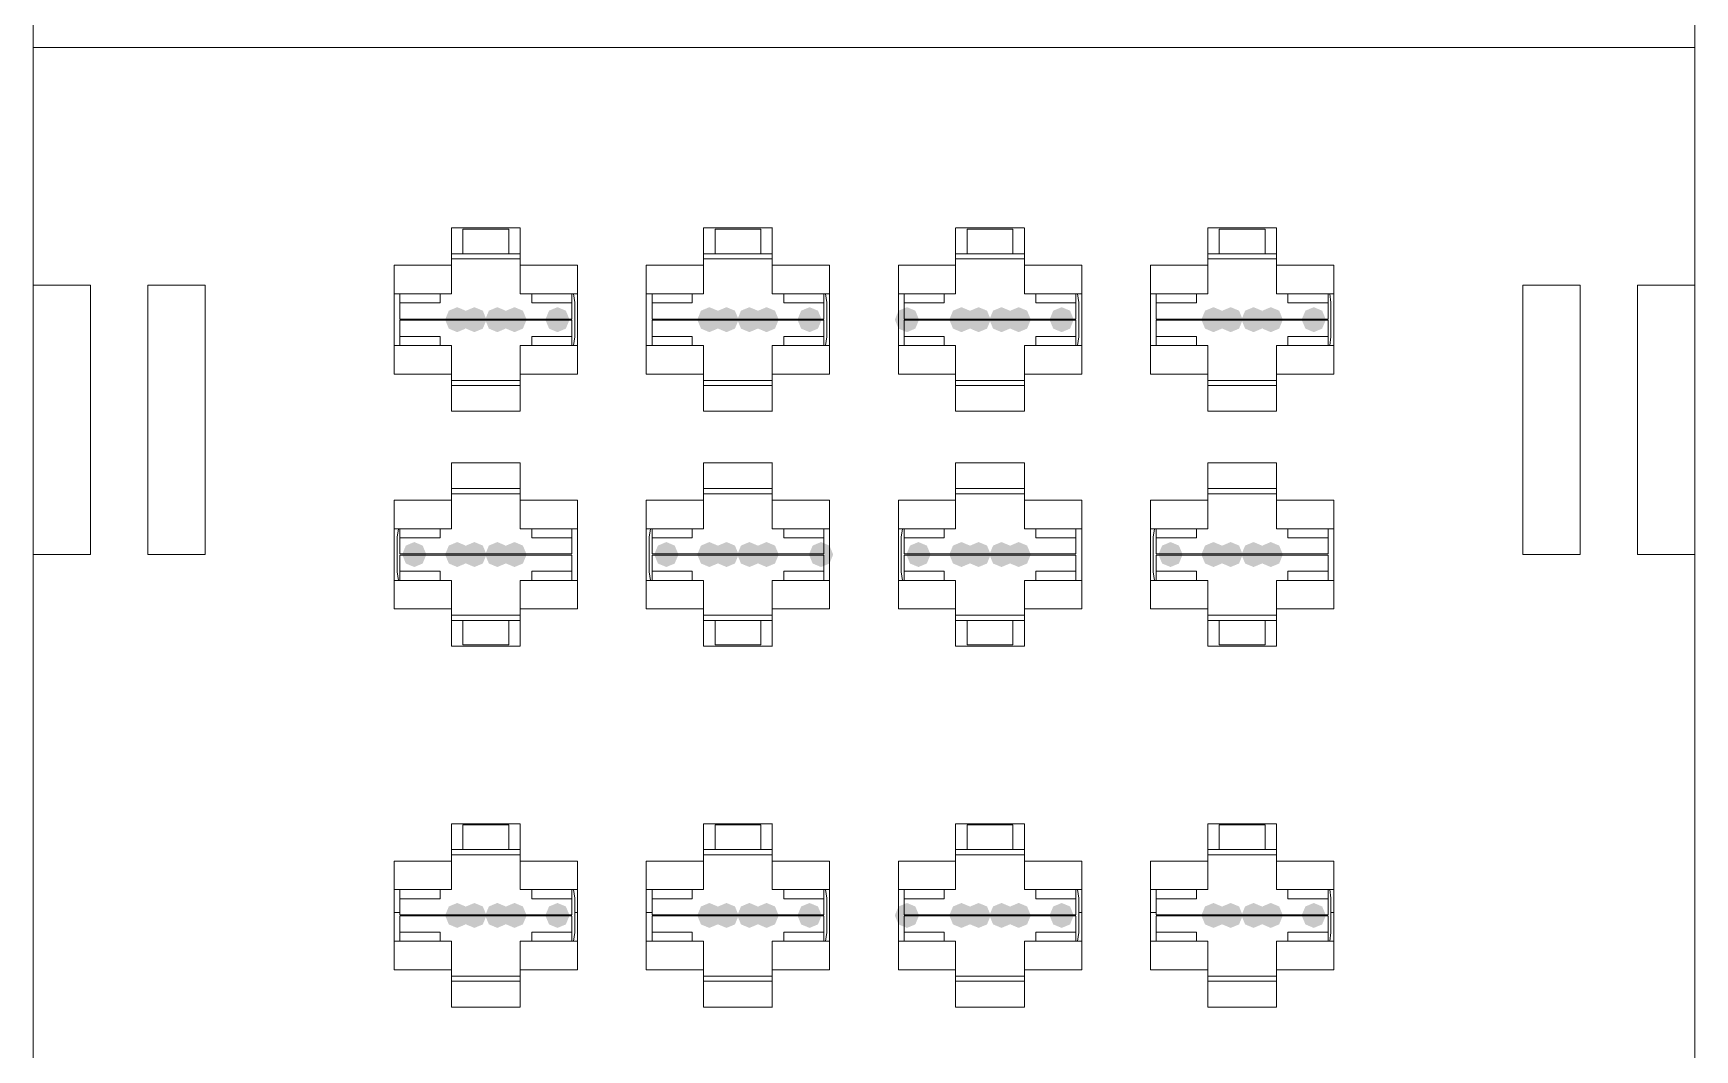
# Model space of a CAD drawing. Header units: millimetres. Extents: x -46.4 to -17.3, y 59.7 to 134.6.
# Drawn here: x -46.43 to -17.28, y 96.68 to 114.52 of the extents above; entities that cross this region are included whole.
import ezdxf

# ---------------------------------------------------------------- set-up
doc = ezdxf.new("R2010")
doc.units = ezdxf.units.MM

msp = doc.modelspace()

# ---------------------------------------------------------------- hatches: boundary and pattern name
h = msp.add_hatch(color=7)
h.dxf.hatch_style = 2
h.paths.add_polyline_path([(-38.785, 109.483), (-38.846, 109.336), (-38.994, 109.274), (-39.141, 109.336), (-39.202, 109.483), (-39.202, 109.503), (-39.141, 109.651), (-38.994, 109.712), (-38.846, 109.651), (-38.785, 109.503)])
h = msp.add_hatch(color=7)
h.dxf.hatch_style = 2
h.paths.add_polyline_path([(-38.483, 109.483), (-38.544, 109.336), (-38.692, 109.274), (-38.839, 109.336), (-38.9, 109.483), (-38.9, 109.503), (-38.839, 109.651), (-38.692, 109.712), (-38.544, 109.651), (-38.483, 109.503)])
h = msp.add_hatch(color=7)
h.dxf.hatch_style = 2
h.paths.add_polyline_path([(-38.499, 109.503), (-38.438, 109.651), (-38.29, 109.712), (-38.143, 109.651), (-38.082, 109.503), (-38.082, 109.483), (-38.143, 109.336), (-38.29, 109.274), (-38.438, 109.336), (-38.499, 109.483)])
h = msp.add_hatch(color=7)
h.dxf.hatch_style = 2
h.paths.add_polyline_path([(-38.197, 109.503), (-38.135, 109.651), (-37.988, 109.712), (-37.841, 109.651), (-37.779, 109.503), (-37.779, 109.483), (-37.841, 109.336), (-37.988, 109.274), (-38.135, 109.336), (-38.197, 109.483)])
h = msp.add_hatch(color=7)
h.dxf.hatch_style = 2
h.paths.add_polyline_path([(-37.026, 109.483), (-37.087, 109.336), (-37.234, 109.274), (-37.382, 109.336), (-37.443, 109.483), (-37.443, 109.503), (-37.382, 109.651), (-37.234, 109.712), (-37.087, 109.651), (-37.026, 109.503)])
h = msp.add_hatch(color=7)
h.dxf.hatch_style = 2
h.paths.add_polyline_path([(-34.36, 109.483), (-34.421, 109.336), (-34.569, 109.274), (-34.716, 109.336), (-34.777, 109.483), (-34.777, 109.503), (-34.716, 109.651), (-34.569, 109.712), (-34.421, 109.651), (-34.36, 109.503)])
h = msp.add_hatch(color=7)
h.dxf.hatch_style = 2
h.paths.add_polyline_path([(-34.059, 109.483), (-34.12, 109.336), (-34.268, 109.274), (-34.415, 109.336), (-34.476, 109.483), (-34.476, 109.503), (-34.415, 109.651), (-34.268, 109.712), (-34.12, 109.651), (-34.059, 109.503)])
h = msp.add_hatch(color=7)
h.dxf.hatch_style = 2
h.paths.add_polyline_path([(-34.075, 109.503), (-34.014, 109.651), (-33.866, 109.712), (-33.719, 109.651), (-33.658, 109.503), (-33.658, 109.483), (-33.719, 109.336), (-33.866, 109.274), (-34.014, 109.336), (-34.075, 109.483)])
h = msp.add_hatch(color=7)
h.dxf.hatch_style = 2
h.paths.add_polyline_path([(-33.773, 109.503), (-33.712, 109.651), (-33.565, 109.712), (-33.417, 109.651), (-33.356, 109.503), (-33.356, 109.483), (-33.417, 109.336), (-33.565, 109.274), (-33.712, 109.336), (-33.773, 109.483)])
h = msp.add_hatch(color=7)
h.dxf.hatch_style = 2
h.paths.add_polyline_path([(-32.601, 109.483), (-32.663, 109.336), (-32.81, 109.274), (-32.958, 109.336), (-33.019, 109.483), (-33.019, 109.503), (-32.958, 109.651), (-32.81, 109.712), (-32.663, 109.651), (-32.601, 109.503)])
h = msp.add_hatch(color=7)
h.dxf.hatch_style = 2
h.paths.add_polyline_path([(-30.893, 109.483), (-30.954, 109.336), (-31.101, 109.274), (-31.249, 109.336), (-31.31, 109.483), (-31.31, 109.503), (-31.249, 109.651), (-31.101, 109.712), (-30.954, 109.651), (-30.893, 109.503)])
h = msp.add_hatch(color=7)
h.dxf.hatch_style = 2
h.paths.add_polyline_path([(-29.937, 109.483), (-29.998, 109.336), (-30.145, 109.274), (-30.293, 109.336), (-30.354, 109.483), (-30.354, 109.503), (-30.293, 109.651), (-30.145, 109.712), (-29.998, 109.651), (-29.937, 109.503)])
h = msp.add_hatch(color=7)
h.dxf.hatch_style = 2
h.paths.add_polyline_path([(-29.635, 109.483), (-29.696, 109.336), (-29.844, 109.274), (-29.991, 109.336), (-30.052, 109.483), (-30.052, 109.503), (-29.991, 109.651), (-29.844, 109.712), (-29.696, 109.651), (-29.635, 109.503)])
h = msp.add_hatch(color=7)
h.dxf.hatch_style = 2
h.paths.add_polyline_path([(-29.651, 109.503), (-29.59, 109.651), (-29.442, 109.712), (-29.295, 109.651), (-29.234, 109.503), (-29.234, 109.483), (-29.295, 109.336), (-29.442, 109.274), (-29.59, 109.336), (-29.651, 109.483)])
h = msp.add_hatch(color=7)
h.dxf.hatch_style = 2
h.paths.add_polyline_path([(-29.349, 109.503), (-29.288, 109.651), (-29.141, 109.712), (-28.993, 109.651), (-28.932, 109.503), (-28.932, 109.483), (-28.993, 109.336), (-29.141, 109.274), (-29.288, 109.336), (-29.349, 109.483)])
h = msp.add_hatch(color=7)
h.dxf.hatch_style = 2
h.paths.add_polyline_path([(-28.178, 109.483), (-28.239, 109.336), (-28.386, 109.274), (-28.534, 109.336), (-28.595, 109.483), (-28.595, 109.503), (-28.534, 109.651), (-28.386, 109.712), (-28.239, 109.651), (-28.178, 109.503)])
h = msp.add_hatch(color=7)
h.dxf.hatch_style = 2
h.paths.add_polyline_path([(-25.514, 109.483), (-25.575, 109.336), (-25.722, 109.274), (-25.87, 109.336), (-25.931, 109.483), (-25.931, 109.503), (-25.87, 109.651), (-25.722, 109.712), (-25.575, 109.651), (-25.514, 109.503)])
h = msp.add_hatch(color=7)
h.dxf.hatch_style = 2
h.paths.add_polyline_path([(-25.212, 109.483), (-25.273, 109.336), (-25.42, 109.274), (-25.568, 109.336), (-25.629, 109.483), (-25.629, 109.503), (-25.568, 109.651), (-25.42, 109.712), (-25.273, 109.651), (-25.212, 109.503)])
h = msp.add_hatch(color=7)
h.dxf.hatch_style = 2
h.paths.add_polyline_path([(-25.228, 109.503), (-25.167, 109.651), (-25.019, 109.712), (-24.872, 109.651), (-24.811, 109.503), (-24.811, 109.483), (-24.872, 109.336), (-25.019, 109.274), (-25.167, 109.336), (-25.228, 109.483)])
h = msp.add_hatch(color=7)
h.dxf.hatch_style = 2
h.paths.add_polyline_path([(-24.925, 109.503), (-24.864, 109.651), (-24.717, 109.712), (-24.569, 109.651), (-24.508, 109.503), (-24.508, 109.483), (-24.569, 109.336), (-24.717, 109.274), (-24.864, 109.336), (-24.925, 109.483)])
h = msp.add_hatch(color=7)
h.dxf.hatch_style = 2
h.paths.add_polyline_path([(-23.753, 109.483), (-23.815, 109.336), (-23.962, 109.274), (-24.109, 109.336), (-24.171, 109.483), (-24.171, 109.503), (-24.109, 109.651), (-23.962, 109.712), (-23.815, 109.651), (-23.753, 109.503)])
h = msp.add_hatch(color=7)
h.dxf.hatch_style = 2
h.paths.add_polyline_path([(-39.956, 105.381), (-39.895, 105.528), (-39.747, 105.59), (-39.6, 105.528), (-39.539, 105.381), (-39.539, 105.361), (-39.6, 105.213), (-39.747, 105.152), (-39.895, 105.213), (-39.956, 105.361)])
h = msp.add_hatch(color=7)
h.dxf.hatch_style = 2
h.paths.add_polyline_path([(-38.785, 105.361), (-38.846, 105.214), (-38.994, 105.152), (-39.141, 105.214), (-39.202, 105.361), (-39.202, 105.381), (-39.141, 105.528), (-38.994, 105.59), (-38.846, 105.528), (-38.785, 105.381)])
h = msp.add_hatch(color=7)
h.dxf.hatch_style = 2
h.paths.add_polyline_path([(-38.483, 105.361), (-38.544, 105.214), (-38.692, 105.152), (-38.839, 105.214), (-38.9, 105.361), (-38.9, 105.381), (-38.839, 105.528), (-38.692, 105.59), (-38.544, 105.528), (-38.483, 105.381)])
h = msp.add_hatch(color=7)
h.dxf.hatch_style = 2
h.paths.add_polyline_path([(-38.499, 105.381), (-38.438, 105.528), (-38.29, 105.59), (-38.143, 105.528), (-38.082, 105.381), (-38.082, 105.361), (-38.143, 105.213), (-38.29, 105.152), (-38.438, 105.213), (-38.499, 105.361)])
h = msp.add_hatch(color=7)
h.dxf.hatch_style = 2
h.paths.add_polyline_path([(-38.197, 105.381), (-38.135, 105.528), (-37.988, 105.59), (-37.841, 105.528), (-37.779, 105.381), (-37.779, 105.361), (-37.841, 105.213), (-37.988, 105.152), (-38.135, 105.213), (-38.197, 105.361)])
h = msp.add_hatch(color=7)
h.dxf.hatch_style = 2
h.paths.add_polyline_path([(-35.533, 105.381), (-35.471, 105.528), (-35.324, 105.59), (-35.177, 105.528), (-35.115, 105.381), (-35.115, 105.361), (-35.177, 105.213), (-35.324, 105.152), (-35.471, 105.213), (-35.533, 105.361)])
h = msp.add_hatch(color=7)
h.dxf.hatch_style = 2
h.paths.add_polyline_path([(-34.36, 105.361), (-34.421, 105.214), (-34.569, 105.152), (-34.716, 105.214), (-34.777, 105.361), (-34.777, 105.381), (-34.716, 105.528), (-34.569, 105.59), (-34.421, 105.528), (-34.36, 105.381)])
h = msp.add_hatch(color=7)
h.dxf.hatch_style = 2
h.paths.add_polyline_path([(-34.059, 105.361), (-34.12, 105.214), (-34.268, 105.152), (-34.415, 105.214), (-34.476, 105.361), (-34.476, 105.381), (-34.415, 105.528), (-34.268, 105.59), (-34.12, 105.528), (-34.059, 105.381)])
h = msp.add_hatch(color=7)
h.dxf.hatch_style = 2
h.paths.add_polyline_path([(-34.075, 105.381), (-34.014, 105.528), (-33.866, 105.59), (-33.719, 105.528), (-33.658, 105.381), (-33.658, 105.361), (-33.719, 105.213), (-33.866, 105.152), (-34.014, 105.213), (-34.075, 105.361)])
h = msp.add_hatch(color=7)
h.dxf.hatch_style = 2
h.paths.add_polyline_path([(-33.773, 105.381), (-33.712, 105.528), (-33.565, 105.59), (-33.417, 105.528), (-33.356, 105.381), (-33.356, 105.361), (-33.417, 105.213), (-33.565, 105.152), (-33.712, 105.213), (-33.773, 105.361)])
h = msp.add_hatch(color=7)
h.dxf.hatch_style = 2
h.paths.add_polyline_path([(-32.817, 105.381), (-32.756, 105.528), (-32.609, 105.59), (-32.461, 105.528), (-32.4, 105.381), (-32.4, 105.361), (-32.461, 105.213), (-32.609, 105.152), (-32.756, 105.213), (-32.817, 105.361)])
h = msp.add_hatch(color=7)
h.dxf.hatch_style = 2
h.paths.add_polyline_path([(-31.109, 105.381), (-31.047, 105.528), (-30.9, 105.59), (-30.753, 105.528), (-30.691, 105.381), (-30.691, 105.361), (-30.753, 105.213), (-30.9, 105.152), (-31.047, 105.213), (-31.109, 105.361)])
h = msp.add_hatch(color=7)
h.dxf.hatch_style = 2
h.paths.add_polyline_path([(-29.937, 105.361), (-29.998, 105.214), (-30.145, 105.152), (-30.293, 105.214), (-30.354, 105.361), (-30.354, 105.381), (-30.293, 105.528), (-30.145, 105.59), (-29.998, 105.528), (-29.937, 105.381)])
h = msp.add_hatch(color=7)
h.dxf.hatch_style = 2
h.paths.add_polyline_path([(-29.635, 105.361), (-29.696, 105.214), (-29.844, 105.152), (-29.991, 105.214), (-30.052, 105.361), (-30.052, 105.381), (-29.991, 105.528), (-29.844, 105.59), (-29.696, 105.528), (-29.635, 105.381)])
h = msp.add_hatch(color=7)
h.dxf.hatch_style = 2
h.paths.add_polyline_path([(-29.651, 105.381), (-29.59, 105.528), (-29.442, 105.59), (-29.295, 105.528), (-29.234, 105.381), (-29.234, 105.361), (-29.295, 105.213), (-29.442, 105.152), (-29.59, 105.213), (-29.651, 105.361)])
h = msp.add_hatch(color=7)
h.dxf.hatch_style = 2
h.paths.add_polyline_path([(-29.349, 105.381), (-29.288, 105.528), (-29.141, 105.59), (-28.993, 105.528), (-28.932, 105.381), (-28.932, 105.361), (-28.993, 105.213), (-29.141, 105.152), (-29.288, 105.213), (-29.349, 105.361)])
h = msp.add_hatch(color=7)
h.dxf.hatch_style = 2
h.paths.add_polyline_path([(-26.685, 105.381), (-26.623, 105.528), (-26.476, 105.59), (-26.329, 105.528), (-26.267, 105.381), (-26.267, 105.361), (-26.329, 105.213), (-26.476, 105.152), (-26.623, 105.213), (-26.685, 105.361)])
h = msp.add_hatch(color=7)
h.dxf.hatch_style = 2
h.paths.add_polyline_path([(-25.514, 105.361), (-25.575, 105.214), (-25.722, 105.152), (-25.87, 105.214), (-25.931, 105.361), (-25.931, 105.381), (-25.87, 105.528), (-25.722, 105.59), (-25.575, 105.528), (-25.514, 105.381)])
h = msp.add_hatch(color=7)
h.dxf.hatch_style = 2
h.paths.add_polyline_path([(-25.212, 105.361), (-25.273, 105.214), (-25.42, 105.152), (-25.568, 105.214), (-25.629, 105.361), (-25.629, 105.381), (-25.568, 105.528), (-25.42, 105.59), (-25.273, 105.528), (-25.212, 105.381)])
h = msp.add_hatch(color=7)
h.dxf.hatch_style = 2
h.paths.add_polyline_path([(-25.228, 105.381), (-25.167, 105.528), (-25.019, 105.59), (-24.872, 105.528), (-24.811, 105.381), (-24.811, 105.361), (-24.872, 105.213), (-25.019, 105.152), (-25.167, 105.213), (-25.228, 105.361)])
h = msp.add_hatch(color=7)
h.dxf.hatch_style = 2
h.paths.add_polyline_path([(-24.925, 105.381), (-24.864, 105.528), (-24.717, 105.59), (-24.569, 105.528), (-24.508, 105.381), (-24.508, 105.361), (-24.569, 105.213), (-24.717, 105.152), (-24.864, 105.213), (-24.925, 105.361)])
h = msp.add_hatch(color=7)
h.dxf.hatch_style = 2
h.paths.add_polyline_path([(-38.785, 99.027), (-38.846, 98.879), (-38.994, 98.818), (-39.141, 98.879), (-39.202, 99.027), (-39.202, 99.047), (-39.141, 99.194), (-38.994, 99.255), (-38.846, 99.194), (-38.785, 99.047)])
h = msp.add_hatch(color=7)
h.dxf.hatch_style = 2
h.paths.add_polyline_path([(-38.483, 99.027), (-38.544, 98.879), (-38.692, 98.818), (-38.839, 98.879), (-38.9, 99.027), (-38.9, 99.047), (-38.839, 99.194), (-38.692, 99.255), (-38.544, 99.194), (-38.483, 99.047)])
h = msp.add_hatch(color=7)
h.dxf.hatch_style = 2
h.paths.add_polyline_path([(-38.499, 99.047), (-38.438, 99.194), (-38.29, 99.256), (-38.143, 99.194), (-38.082, 99.047), (-38.082, 99.027), (-38.143, 98.88), (-38.29, 98.818), (-38.438, 98.88), (-38.499, 99.027)])
h = msp.add_hatch(color=7)
h.dxf.hatch_style = 2
h.paths.add_polyline_path([(-38.197, 99.047), (-38.135, 99.194), (-37.988, 99.256), (-37.841, 99.194), (-37.779, 99.047), (-37.779, 99.027), (-37.841, 98.88), (-37.988, 98.818), (-38.135, 98.88), (-38.197, 99.027)])
h = msp.add_hatch(color=7)
h.dxf.hatch_style = 2
h.paths.add_polyline_path([(-37.026, 99.027), (-37.087, 98.879), (-37.234, 98.818), (-37.382, 98.879), (-37.443, 99.027), (-37.443, 99.047), (-37.382, 99.194), (-37.234, 99.255), (-37.087, 99.194), (-37.026, 99.047)])
h = msp.add_hatch(color=7)
h.dxf.hatch_style = 2
h.paths.add_polyline_path([(-34.36, 99.027), (-34.421, 98.879), (-34.569, 98.818), (-34.716, 98.879), (-34.777, 99.027), (-34.777, 99.047), (-34.716, 99.194), (-34.569, 99.255), (-34.421, 99.194), (-34.36, 99.047)])
h = msp.add_hatch(color=7)
h.dxf.hatch_style = 2
h.paths.add_polyline_path([(-34.059, 99.027), (-34.12, 98.879), (-34.268, 98.818), (-34.415, 98.879), (-34.476, 99.027), (-34.476, 99.047), (-34.415, 99.194), (-34.268, 99.255), (-34.12, 99.194), (-34.059, 99.047)])
h = msp.add_hatch(color=7)
h.dxf.hatch_style = 2
h.paths.add_polyline_path([(-34.075, 99.047), (-34.014, 99.194), (-33.866, 99.256), (-33.719, 99.194), (-33.658, 99.047), (-33.658, 99.027), (-33.719, 98.88), (-33.866, 98.818), (-34.014, 98.88), (-34.075, 99.027)])
h = msp.add_hatch(color=7)
h.dxf.hatch_style = 2
h.paths.add_polyline_path([(-33.773, 99.047), (-33.712, 99.194), (-33.565, 99.256), (-33.417, 99.194), (-33.356, 99.047), (-33.356, 99.027), (-33.417, 98.88), (-33.565, 98.818), (-33.712, 98.88), (-33.773, 99.027)])
h = msp.add_hatch(color=7)
h.dxf.hatch_style = 2
h.paths.add_polyline_path([(-32.601, 99.027), (-32.663, 98.879), (-32.81, 98.818), (-32.958, 98.879), (-33.019, 99.027), (-33.019, 99.047), (-32.958, 99.194), (-32.81, 99.255), (-32.663, 99.194), (-32.601, 99.047)])
h = msp.add_hatch(color=7)
h.dxf.hatch_style = 2
h.paths.add_polyline_path([(-30.893, 99.027), (-30.954, 98.879), (-31.101, 98.818), (-31.249, 98.879), (-31.31, 99.027), (-31.31, 99.047), (-31.249, 99.194), (-31.101, 99.255), (-30.954, 99.194), (-30.893, 99.047)])
h = msp.add_hatch(color=7)
h.dxf.hatch_style = 2
h.paths.add_polyline_path([(-29.937, 99.027), (-29.998, 98.879), (-30.145, 98.818), (-30.293, 98.879), (-30.354, 99.027), (-30.354, 99.047), (-30.293, 99.194), (-30.145, 99.255), (-29.998, 99.194), (-29.937, 99.047)])
h = msp.add_hatch(color=7)
h.dxf.hatch_style = 2
h.paths.add_polyline_path([(-29.635, 99.027), (-29.696, 98.879), (-29.844, 98.818), (-29.991, 98.879), (-30.052, 99.027), (-30.052, 99.047), (-29.991, 99.194), (-29.844, 99.255), (-29.696, 99.194), (-29.635, 99.047)])
h = msp.add_hatch(color=7)
h.dxf.hatch_style = 2
h.paths.add_polyline_path([(-29.651, 99.047), (-29.59, 99.194), (-29.442, 99.256), (-29.295, 99.194), (-29.234, 99.047), (-29.234, 99.027), (-29.295, 98.88), (-29.442, 98.818), (-29.59, 98.88), (-29.651, 99.027)])
h = msp.add_hatch(color=7)
h.dxf.hatch_style = 2
h.paths.add_polyline_path([(-29.349, 99.047), (-29.288, 99.194), (-29.141, 99.256), (-28.993, 99.194), (-28.932, 99.047), (-28.932, 99.027), (-28.993, 98.88), (-29.141, 98.818), (-29.288, 98.88), (-29.349, 99.027)])
h = msp.add_hatch(color=7)
h.dxf.hatch_style = 2
h.paths.add_polyline_path([(-28.178, 99.027), (-28.239, 98.879), (-28.386, 98.818), (-28.534, 98.879), (-28.595, 99.027), (-28.595, 99.047), (-28.534, 99.194), (-28.386, 99.255), (-28.239, 99.194), (-28.178, 99.047)])
h = msp.add_hatch(color=7)
h.dxf.hatch_style = 2
h.paths.add_polyline_path([(-25.514, 99.027), (-25.575, 98.879), (-25.722, 98.818), (-25.87, 98.879), (-25.931, 99.027), (-25.931, 99.047), (-25.87, 99.194), (-25.722, 99.255), (-25.575, 99.194), (-25.514, 99.047)])
h = msp.add_hatch(color=7)
h.dxf.hatch_style = 2
h.paths.add_polyline_path([(-25.212, 99.027), (-25.273, 98.879), (-25.42, 98.818), (-25.568, 98.879), (-25.629, 99.027), (-25.629, 99.047), (-25.568, 99.194), (-25.42, 99.255), (-25.273, 99.194), (-25.212, 99.047)])
h = msp.add_hatch(color=7)
h.dxf.hatch_style = 2
h.paths.add_polyline_path([(-25.228, 99.047), (-25.167, 99.194), (-25.019, 99.256), (-24.872, 99.194), (-24.811, 99.047), (-24.811, 99.027), (-24.872, 98.88), (-25.019, 98.818), (-25.167, 98.88), (-25.228, 99.027)])
h = msp.add_hatch(color=7)
h.dxf.hatch_style = 2
h.paths.add_polyline_path([(-24.925, 99.047), (-24.864, 99.194), (-24.717, 99.256), (-24.569, 99.194), (-24.508, 99.047), (-24.508, 99.027), (-24.569, 98.88), (-24.717, 98.818), (-24.864, 98.88), (-24.925, 99.027)])
h = msp.add_hatch(color=7)
h.dxf.hatch_style = 2
h.paths.add_polyline_path([(-23.753, 99.027), (-23.815, 98.879), (-23.962, 98.818), (-24.109, 98.879), (-24.171, 99.027), (-24.171, 99.047), (-24.109, 99.194), (-23.962, 99.255), (-23.815, 99.194), (-23.753, 99.047)])

# ---------------------------------------------------------------- linework, layer by layer
at = {"color": 7, "lineweight": 0}
for points in [[(-46.434, 64.702), (-46.434, 134.578)], [(-17.276, 64.702), (-17.276, 134.578)], [(-46.434, 114.269), (-17.277, 114.269)], [(-39.094, 111.102), (-37.888, 111.102)], [(-39.094, 111.102), (-39.094, 109.946)], [(-37.888, 111.102), (-37.888, 109.946)], [(-34.67, 111.102), (-34.67, 109.946)], [(-34.67, 111.102), (-33.463, 111.102)], [(-33.464, 111.102), (-33.464, 109.946)], [(-30.247, 111.102), (-29.04, 111.102)], [(-30.247, 109.946), (-30.247, 111.101)], [(-29.04, 109.946), (-29.04, 111.101)], [(-25.823, 111.102), (-24.616, 111.102)], [(-25.823, 111.102), (-25.823, 109.946)], [(-24.616, 111.102), (-24.616, 109.946)], [(-38.893, 111.08), (-38.893, 110.649)], [(-38.893, 111.08), (-38.088, 111.08)], [(-38.088, 111.08), (-38.088, 110.649)], [(-34.469, 111.08), (-33.664, 111.08)], [(-34.469, 111.08), (-34.469, 110.649)], [(-33.664, 111.08), (-33.664, 110.649)], [(-30.046, 111.08), (-30.046, 110.649)], [(-30.046, 111.08), (-29.241, 111.08)], [(-29.241, 111.08), (-29.241, 110.649)], [(-25.621, 111.08), (-25.621, 110.649)], [(-25.621, 111.08), (-24.817, 111.08)], [(-24.817, 111.08), (-24.817, 110.649)], [(-39.094, 110.65), (-37.888, 110.65)], [(-39.094, 110.559), (-37.888, 110.559)], [(-34.67, 110.65), (-33.463, 110.65)], [(-34.67, 110.559), (-33.463, 110.559)], [(-30.247, 110.65), (-29.04, 110.65)], [(-30.247, 110.559), (-29.04, 110.559)], [(-25.823, 110.65), (-24.616, 110.65)], [(-25.823, 110.559), (-24.616, 110.559)], [(-40.1, 108.538), (-40.1, 110.449)], [(-40.1, 110.448), (-39.094, 110.448)], [(-37.888, 110.448), (-36.882, 110.448)], [(-36.882, 108.538), (-36.882, 110.449)], [(-35.676, 110.448), (-35.676, 108.538)], [(-35.676, 110.448), (-34.67, 110.448)], [(-33.464, 110.448), (-32.458, 110.448)], [(-32.458, 108.538), (-32.458, 110.449)], [(-31.252, 110.448), (-31.252, 108.538)], [(-31.252, 110.448), (-30.247, 110.448)], [(-29.04, 110.448), (-28.035, 110.448)], [(-28.035, 108.538), (-28.035, 110.449)], [(-26.827, 110.448), (-26.827, 108.538)], [(-26.827, 110.448), (-25.823, 110.448)], [(-24.616, 110.448), (-23.611, 110.448)], [(-23.611, 108.538), (-23.611, 110.449)], [(-46.434, 110.096), (-45.429, 110.096)], [(-45.428, 105.371), (-45.428, 110.097)], [(-44.423, 105.371), (-44.423, 110.097)], [(-44.423, 110.096), (-43.418, 110.096)], [(-43.418, 105.371), (-43.418, 110.097)], [(-40.1, 109.946), (-39.094, 109.946)], [(-39.999, 109.503), (-39.999, 109.945)], [(-39.295, 109.787), (-39.295, 109.945)], [(-37.888, 109.946), (-36.882, 109.946)], [(-37.687, 109.787), (-37.687, 109.945)], [(-36.982, 109.503), (-36.982, 109.945)], [(-36.932, 109.795), (-36.955, 109.946)], [(-35.676, 109.946), (-34.67, 109.946)], [(-35.575, 109.946), (-35.575, 109.503)], [(-34.871, 109.787), (-34.871, 109.945)], [(-33.464, 109.946), (-32.458, 109.946)], [(-33.263, 109.787), (-33.263, 109.945)], [(-32.559, 109.503), (-32.559, 109.945)], [(-32.508, 109.795), (-32.532, 109.946)], [(-31.252, 109.946), (-30.247, 109.946)], [(-31.152, 109.503), (-31.152, 109.945)], [(-30.447, 109.787), (-30.447, 109.945)], [(-29.04, 109.946), (-28.035, 109.946)], [(-28.839, 109.787), (-28.839, 109.945)], [(-28.135, 109.503), (-28.135, 109.945)], [(-28.085, 109.795), (-28.108, 109.946)], [(-26.827, 109.946), (-25.823, 109.946)], [(-26.728, 109.503), (-26.728, 109.945)], [(-26.023, 109.787), (-26.023, 109.945)], [(-24.616, 109.946), (-23.611, 109.946)], [(-24.415, 109.787), (-24.415, 109.945)], [(-23.711, 109.503), (-23.711, 109.945)], [(-23.661, 109.795), (-23.683, 109.946)], [(-20.293, 105.371), (-20.293, 110.097)], [(-20.293, 110.096), (-19.287, 110.096)], [(-19.287, 105.371), (-19.287, 110.097)], [(-18.282, 105.371), (-18.282, 110.097)], [(-18.282, 110.096), (-17.277, 110.096)], [(-39.999, 109.787), (-39.295, 109.787)], [(-37.687, 109.787), (-36.982, 109.787)], [(-36.932, 109.192), (-36.932, 109.795)], [(-35.575, 109.787), (-34.871, 109.787)], [(-33.263, 109.787), (-32.558, 109.787)], [(-32.508, 109.192), (-32.508, 109.795)], [(-31.152, 109.787), (-30.447, 109.787)], [(-28.839, 109.787), (-28.134, 109.787)], [(-28.085, 109.192), (-28.085, 109.795)], [(-26.728, 109.787), (-26.023, 109.787)], [(-24.415, 109.787), (-23.71, 109.787)], [(-23.661, 109.192), (-23.661, 109.795)], [(-39.999, 109.503), (-36.983, 109.503)], [(-39.999, 109.483), (-36.983, 109.483)], [(-39.999, 109.041), (-39.999, 109.483)], [(-36.982, 109.041), (-36.982, 109.483)], [(-35.575, 109.503), (-32.559, 109.503)], [(-35.575, 109.483), (-35.575, 109.041)], [(-35.575, 109.483), (-32.559, 109.483)], [(-32.559, 109.041), (-32.559, 109.483)], [(-31.152, 109.503), (-28.135, 109.503)], [(-31.152, 109.041), (-31.152, 109.483)], [(-31.152, 109.483), (-28.135, 109.483)], [(-28.135, 109.041), (-28.135, 109.483)], [(-26.728, 109.503), (-23.711, 109.503)], [(-26.728, 109.041), (-26.728, 109.483)], [(-26.728, 109.483), (-23.711, 109.483)], [(-23.711, 109.041), (-23.711, 109.483)], [(-39.999, 109.2), (-39.295, 109.2)], [(-39.295, 109.041), (-39.295, 109.2)], [(-37.687, 109.041), (-37.687, 109.2)], [(-37.687, 109.2), (-36.982, 109.2)], [(-36.955, 109.041), (-36.932, 109.192)], [(-35.575, 109.2), (-34.871, 109.2)], [(-34.871, 109.041), (-34.871, 109.2)], [(-33.263, 109.2), (-32.558, 109.2)], [(-33.263, 109.041), (-33.263, 109.2)], [(-32.532, 109.041), (-32.508, 109.192)], [(-31.152, 109.2), (-30.447, 109.2)], [(-30.447, 109.041), (-30.447, 109.2)], [(-28.839, 109.2), (-28.134, 109.2)], [(-28.839, 109.041), (-28.839, 109.2)], [(-28.108, 109.041), (-28.085, 109.192)], [(-26.728, 109.2), (-26.023, 109.2)], [(-26.023, 109.041), (-26.023, 109.2)], [(-24.415, 109.041), (-24.415, 109.2)], [(-24.415, 109.2), (-23.71, 109.2)], [(-23.683, 109.041), (-23.662, 109.192)], [(-40.1, 109.041), (-39.094, 109.041)], [(-39.094, 109.041), (-39.094, 107.885)], [(-37.888, 109.041), (-37.888, 107.885)], [(-37.888, 109.041), (-36.882, 109.041)], [(-35.676, 109.041), (-34.67, 109.041)], [(-34.67, 109.041), (-34.67, 107.885)], [(-33.464, 109.041), (-33.464, 107.885)], [(-33.464, 109.041), (-32.458, 109.041)], [(-31.252, 109.041), (-30.247, 109.041)], [(-30.247, 107.885), (-30.247, 109.041)], [(-29.04, 109.041), (-28.035, 109.041)], [(-29.04, 107.885), (-29.04, 109.041)], [(-26.827, 109.041), (-25.823, 109.041)], [(-25.823, 109.041), (-25.823, 107.885)], [(-24.616, 109.041), (-23.611, 109.041)], [(-24.616, 109.041), (-24.616, 107.885)], [(-40.1, 108.538), (-39.094, 108.538)], [(-37.888, 108.538), (-36.882, 108.538)], [(-35.676, 108.538), (-34.67, 108.538)], [(-33.464, 108.538), (-32.458, 108.538)], [(-31.252, 108.538), (-30.247, 108.538)], [(-29.04, 108.538), (-28.035, 108.538)], [(-26.827, 108.538), (-25.823, 108.538)], [(-24.616, 108.538), (-23.611, 108.538)], [(-39.094, 108.428), (-37.888, 108.428)], [(-39.094, 108.337), (-37.888, 108.337)], [(-34.67, 108.428), (-33.463, 108.428)], [(-34.67, 108.337), (-33.463, 108.337)], [(-30.247, 108.428), (-29.04, 108.428)], [(-30.247, 108.337), (-29.04, 108.337)], [(-25.823, 108.428), (-24.616, 108.428)], [(-25.823, 108.337), (-24.616, 108.337)], [(-39.094, 107.885), (-37.888, 107.885)], [(-34.67, 107.885), (-33.463, 107.885)], [(-30.247, 107.885), (-29.04, 107.885)], [(-25.823, 107.885), (-24.616, 107.885)], [(-39.094, 106.98), (-39.094, 105.824)], [(-39.094, 106.98), (-37.888, 106.98)], [(-37.888, 106.98), (-37.888, 105.824)], [(-34.67, 106.98), (-33.463, 106.98)], [(-34.67, 106.98), (-34.67, 105.824)], [(-33.464, 106.98), (-33.464, 105.824)], [(-30.247, 105.824), (-30.247, 106.98)], [(-30.247, 106.98), (-29.04, 106.98)], [(-29.04, 105.824), (-29.04, 106.98)], [(-25.823, 106.98), (-24.616, 106.98)], [(-25.823, 106.98), (-25.823, 105.824)], [(-24.616, 106.98), (-24.616, 105.824)], [(-39.094, 106.527), (-37.888, 106.527)], [(-39.094, 106.437), (-37.888, 106.437)], [(-34.67, 106.527), (-33.463, 106.527)], [(-34.67, 106.437), (-33.463, 106.437)], [(-30.247, 106.527), (-29.04, 106.527)], [(-30.247, 106.437), (-29.04, 106.437)], [(-25.823, 106.527), (-24.616, 106.527)], [(-25.823, 106.437), (-24.616, 106.437)], [(-40.1, 106.326), (-39.094, 106.326)], [(-40.1, 104.416), (-40.1, 106.326)], [(-37.888, 106.326), (-36.882, 106.326)], [(-36.882, 104.416), (-36.882, 106.326)], [(-35.676, 106.326), (-35.676, 104.416)], [(-35.676, 106.326), (-34.67, 106.326)], [(-33.464, 106.326), (-32.458, 106.326)], [(-32.458, 104.416), (-32.458, 106.326)], [(-31.252, 106.326), (-30.247, 106.326)], [(-31.252, 106.326), (-31.252, 104.416)], [(-29.04, 106.326), (-28.035, 106.326)], [(-28.035, 104.416), (-28.035, 106.326)], [(-26.827, 106.326), (-25.823, 106.326)], [(-26.827, 106.326), (-26.827, 104.416)], [(-24.616, 106.326), (-23.611, 106.326)], [(-23.611, 104.416), (-23.611, 106.326)], [(-40.1, 105.824), (-39.094, 105.824)], [(-40.026, 105.824), (-40.049, 105.673)], [(-40.049, 105.673), (-40.049, 105.069)], [(-39.999, 105.381), (-39.999, 105.823)], [(-39.999, 105.664), (-39.295, 105.664)], [(-39.295, 105.664), (-39.295, 105.824)], [(-37.888, 105.824), (-36.882, 105.824)], [(-37.687, 105.664), (-37.687, 105.824)], [(-37.687, 105.664), (-36.982, 105.664)], [(-36.982, 105.381), (-36.982, 105.823)], [(-35.676, 105.824), (-34.67, 105.824)], [(-35.602, 105.824), (-35.625, 105.673)], [(-35.625, 105.673), (-35.625, 105.069)], [(-35.575, 105.824), (-35.575, 105.381)], [(-35.575, 105.664), (-34.871, 105.664)], [(-34.871, 105.664), (-34.871, 105.824)], [(-33.464, 105.824), (-32.458, 105.824)], [(-33.263, 105.664), (-33.263, 105.824)], [(-33.263, 105.664), (-32.558, 105.664)], [(-32.559, 105.381), (-32.559, 105.823)], [(-31.252, 105.824), (-30.247, 105.824)], [(-31.178, 105.824), (-31.202, 105.673)], [(-31.202, 105.673), (-31.202, 105.069)], [(-31.152, 105.381), (-31.152, 105.823)], [(-31.152, 105.664), (-30.447, 105.664)], [(-30.447, 105.664), (-30.447, 105.824)], [(-29.04, 105.824), (-28.035, 105.824)], [(-28.839, 105.664), (-28.839, 105.824)], [(-28.839, 105.664), (-28.134, 105.664)], [(-28.135, 105.381), (-28.135, 105.823)], [(-26.827, 105.824), (-25.823, 105.824)], [(-26.755, 105.824), (-26.778, 105.673)], [(-26.778, 105.673), (-26.778, 105.069)], [(-26.728, 105.381), (-26.728, 105.823)], [(-26.728, 105.664), (-26.023, 105.664)], [(-26.023, 105.664), (-26.023, 105.824)], [(-24.616, 105.824), (-23.611, 105.824)], [(-24.415, 105.664), (-24.415, 105.824)], [(-24.415, 105.664), (-23.71, 105.664)], [(-23.711, 105.381), (-23.711, 105.823)], [(-46.434, 105.371), (-45.429, 105.371)], [(-44.423, 105.371), (-43.418, 105.371)], [(-39.999, 105.381), (-36.983, 105.381)], [(-39.999, 104.918), (-39.999, 105.361)], [(-39.999, 105.361), (-36.983, 105.361)], [(-36.982, 104.918), (-36.982, 105.361)], [(-35.575, 105.381), (-32.559, 105.381)], [(-35.575, 105.361), (-32.559, 105.361)], [(-35.575, 105.361), (-35.575, 104.919)], [(-32.559, 104.918), (-32.559, 105.361)], [(-31.152, 105.381), (-28.135, 105.381)], [(-31.152, 104.918), (-31.152, 105.361)], [(-31.152, 105.361), (-28.135, 105.361)], [(-28.135, 104.918), (-28.135, 105.361)], [(-26.728, 105.381), (-23.711, 105.381)], [(-26.728, 104.918), (-26.728, 105.361)], [(-26.728, 105.361), (-23.711, 105.361)], [(-23.711, 104.918), (-23.711, 105.361)], [(-20.293, 105.371), (-19.287, 105.371)], [(-18.282, 105.371), (-17.277, 105.371)], [(-40.049, 105.069), (-40.026, 104.918)], [(-39.999, 105.078), (-39.295, 105.078)], [(-39.295, 104.918), (-39.295, 105.077)], [(-37.687, 105.078), (-36.982, 105.078)], [(-37.687, 104.918), (-37.687, 105.077)], [(-35.625, 105.069), (-35.602, 104.918)], [(-35.575, 105.078), (-34.871, 105.078)], [(-34.871, 104.918), (-34.871, 105.077)], [(-33.263, 105.078), (-32.558, 105.078)], [(-33.263, 104.918), (-33.263, 105.077)], [(-31.202, 105.069), (-31.178, 104.918)], [(-31.152, 105.078), (-30.447, 105.078)], [(-30.447, 104.918), (-30.447, 105.077)], [(-28.839, 105.078), (-28.134, 105.078)], [(-28.839, 104.918), (-28.839, 105.077)], [(-26.778, 105.069), (-26.755, 104.918)], [(-26.728, 105.078), (-26.023, 105.078)], [(-26.023, 104.918), (-26.023, 105.077)], [(-24.415, 105.078), (-23.71, 105.078)], [(-24.415, 104.918), (-24.415, 105.077)], [(-40.1, 104.918), (-39.094, 104.918)], [(-39.094, 104.918), (-39.094, 103.763)], [(-37.888, 104.918), (-37.888, 103.763)], [(-37.888, 104.918), (-36.882, 104.918)], [(-35.676, 104.918), (-34.67, 104.918)], [(-34.67, 104.918), (-34.67, 103.763)], [(-33.464, 104.918), (-33.464, 103.763)], [(-33.464, 104.918), (-32.458, 104.918)], [(-31.252, 104.918), (-30.247, 104.918)], [(-30.247, 103.762), (-30.247, 104.918)], [(-29.04, 104.918), (-28.035, 104.918)], [(-29.04, 103.762), (-29.04, 104.918)], [(-26.827, 104.918), (-25.823, 104.918)], [(-25.823, 104.918), (-25.823, 103.763)], [(-24.616, 104.918), (-23.611, 104.918)], [(-24.616, 104.918), (-24.616, 103.763)], [(-40.1, 104.416), (-39.094, 104.416)], [(-37.888, 104.416), (-36.882, 104.416)], [(-35.676, 104.416), (-34.67, 104.416)], [(-33.464, 104.416), (-32.458, 104.416)], [(-31.252, 104.416), (-30.247, 104.416)], [(-29.04, 104.416), (-28.035, 104.416)], [(-26.827, 104.416), (-25.823, 104.416)], [(-24.616, 104.416), (-23.611, 104.416)], [(-39.094, 104.305), (-37.888, 104.305)], [(-39.094, 104.215), (-37.888, 104.215)], [(-38.893, 104.215), (-38.893, 103.784)], [(-38.088, 104.215), (-38.088, 103.784)], [(-34.67, 104.305), (-33.463, 104.305)], [(-34.67, 104.215), (-33.463, 104.215)], [(-34.469, 104.215), (-34.469, 103.784)], [(-33.664, 104.215), (-33.664, 103.784)], [(-30.247, 104.305), (-29.04, 104.305)], [(-30.247, 104.215), (-29.04, 104.215)], [(-30.046, 104.215), (-30.046, 103.784)], [(-29.241, 104.215), (-29.241, 103.784)], [(-25.823, 104.305), (-24.616, 104.305)], [(-25.823, 104.215), (-24.616, 104.215)], [(-25.621, 104.215), (-25.621, 103.784)], [(-24.817, 104.215), (-24.817, 103.784)], [(-39.094, 103.762), (-37.888, 103.762)], [(-38.893, 103.784), (-38.088, 103.784)], [(-34.67, 103.762), (-33.463, 103.762)], [(-34.469, 103.784), (-33.664, 103.784)], [(-30.247, 103.762), (-29.04, 103.762)], [(-30.046, 103.784), (-29.241, 103.784)], [(-25.823, 103.762), (-24.616, 103.762)], [(-25.621, 103.784), (-24.817, 103.784)], [(-39.094, 100.645), (-37.888, 100.645)], [(-39.094, 100.645), (-39.094, 99.49)], [(-38.893, 100.624), (-38.893, 100.193)], [(-38.893, 100.624), (-38.088, 100.624)], [(-38.088, 100.624), (-38.088, 100.193)], [(-37.888, 100.645), (-37.888, 99.49)], [(-34.67, 100.645), (-33.463, 100.645)], [(-34.67, 100.645), (-34.67, 99.49)], [(-34.469, 100.624), (-33.664, 100.624)], [(-34.469, 100.624), (-34.469, 100.193)], [(-33.664, 100.624), (-33.664, 100.193)], [(-33.464, 100.645), (-33.464, 99.49)], [(-30.247, 99.489), (-30.247, 100.645)], [(-30.247, 100.645), (-29.04, 100.645)], [(-30.046, 100.624), (-29.241, 100.624)], [(-30.046, 100.624), (-30.046, 100.193)], [(-29.241, 100.624), (-29.241, 100.193)], [(-29.04, 99.489), (-29.04, 100.645)], [(-25.823, 100.645), (-25.823, 99.49)], [(-25.823, 100.645), (-24.616, 100.645)], [(-25.621, 100.624), (-24.817, 100.624)], [(-25.621, 100.624), (-25.621, 100.193)], [(-24.817, 100.624), (-24.817, 100.193)], [(-24.616, 100.645), (-24.616, 99.49)], [(-39.094, 100.193), (-37.888, 100.193)], [(-39.094, 100.103), (-37.888, 100.103)], [(-34.67, 100.193), (-33.463, 100.193)], [(-34.67, 100.103), (-33.463, 100.103)], [(-30.247, 100.193), (-29.04, 100.193)], [(-30.247, 100.103), (-29.04, 100.103)], [(-25.823, 100.193), (-24.616, 100.193)], [(-25.823, 100.103), (-24.616, 100.103)], [(-40.1, 99.992), (-39.094, 99.992)], [(-40.1, 98.082), (-40.1, 99.992)], [(-37.888, 99.992), (-36.882, 99.992)], [(-36.882, 98.082), (-36.882, 99.992)], [(-35.676, 99.992), (-34.67, 99.992)], [(-35.676, 99.992), (-35.676, 98.082)], [(-33.464, 99.992), (-32.458, 99.992)], [(-32.458, 98.082), (-32.458, 99.992)], [(-31.252, 99.992), (-30.247, 99.992)], [(-31.252, 99.992), (-31.252, 98.082)], [(-29.04, 99.992), (-28.035, 99.992)], [(-28.035, 98.082), (-28.035, 99.992)], [(-26.827, 99.992), (-26.827, 98.082)], [(-26.827, 99.992), (-25.823, 99.992)], [(-24.616, 99.992), (-23.611, 99.992)], [(-23.611, 98.082), (-23.611, 99.992)], [(-40.1, 99.489), (-39.094, 99.489)], [(-39.999, 99.047), (-39.999, 99.489)], [(-39.295, 99.33), (-39.295, 99.489)], [(-37.888, 99.489), (-36.882, 99.489)], [(-37.687, 99.33), (-37.687, 99.489)], [(-36.982, 99.047), (-36.982, 99.489)], [(-36.932, 99.338), (-36.955, 99.489)], [(-35.676, 99.489), (-34.67, 99.489)], [(-35.575, 99.489), (-35.575, 99.047)], [(-34.871, 99.33), (-34.871, 99.489)], [(-33.464, 99.489), (-32.458, 99.489)], [(-33.263, 99.33), (-33.263, 99.489)], [(-32.559, 99.047), (-32.559, 99.489)], [(-32.508, 99.338), (-32.532, 99.489)], [(-31.252, 99.489), (-30.247, 99.489)], [(-31.152, 99.047), (-31.152, 99.489)], [(-30.447, 99.33), (-30.447, 99.489)], [(-29.04, 99.489), (-28.035, 99.489)], [(-28.839, 99.33), (-28.839, 99.489)], [(-28.135, 99.047), (-28.135, 99.489)], [(-28.085, 99.338), (-28.108, 99.489)], [(-26.827, 99.489), (-25.823, 99.489)], [(-26.728, 99.047), (-26.728, 99.489)], [(-26.023, 99.33), (-26.023, 99.489)], [(-24.616, 99.489), (-23.611, 99.489)], [(-24.415, 99.33), (-24.415, 99.489)], [(-23.711, 99.047), (-23.711, 99.489)], [(-23.661, 99.338), (-23.683, 99.489)], [(-39.999, 99.33), (-39.295, 99.33)], [(-37.687, 99.33), (-36.982, 99.33)], [(-36.932, 98.735), (-36.932, 99.338)], [(-35.575, 99.33), (-34.871, 99.33)], [(-33.263, 99.33), (-32.558, 99.33)], [(-32.508, 98.735), (-32.508, 99.338)], [(-31.152, 99.33), (-30.447, 99.33)], [(-28.839, 99.33), (-28.134, 99.33)], [(-28.085, 98.735), (-28.085, 99.338)], [(-26.728, 99.33), (-26.023, 99.33)], [(-24.415, 99.33), (-23.71, 99.33)], [(-23.661, 98.735), (-23.661, 99.338)], [(-40.1, 99.087), (-39.999, 99.087)], [(-39.999, 99.047), (-36.983, 99.047)], [(-39.999, 99.027), (-36.983, 99.027)], [(-39.999, 98.585), (-39.999, 99.026)], [(-36.982, 98.585), (-36.982, 99.026)], [(-36.932, 99.087), (-36.882, 99.087)], [(-35.676, 99.087), (-35.575, 99.087)], [(-35.575, 99.047), (-32.559, 99.047)], [(-35.575, 99.027), (-32.559, 99.027)], [(-35.575, 99.027), (-35.575, 98.585)], [(-32.559, 98.585), (-32.559, 99.026)], [(-31.152, 99.047), (-28.135, 99.047)], [(-31.152, 99.027), (-28.135, 99.027)], [(-31.152, 98.585), (-31.152, 99.026)], [(-28.135, 98.585), (-28.135, 99.026)], [(-28.085, 99.087), (-28.035, 99.087)], [(-26.827, 99.087), (-26.728, 99.087)], [(-26.728, 99.047), (-23.711, 99.047)], [(-26.728, 99.027), (-23.711, 99.027)], [(-26.728, 98.585), (-26.728, 99.026)], [(-23.711, 98.585), (-23.711, 99.026)], [(-23.661, 99.087), (-23.611, 99.087)], [(-40.1, 98.585), (-39.094, 98.585)], [(-39.999, 98.744), (-39.295, 98.744)], [(-39.295, 98.585), (-39.295, 98.743)], [(-39.094, 98.585), (-39.094, 97.427)], [(-37.888, 98.585), (-36.882, 98.585)], [(-37.888, 98.585), (-37.888, 97.427)], [(-37.687, 98.744), (-36.982, 98.744)], [(-37.687, 98.585), (-37.687, 98.743)], [(-36.955, 98.585), (-36.932, 98.735)], [(-35.676, 98.585), (-34.67, 98.585)], [(-35.575, 98.744), (-34.871, 98.744)], [(-34.871, 98.585), (-34.871, 98.743)], [(-34.67, 98.585), (-34.67, 97.427)], [(-33.464, 98.585), (-32.458, 98.585)], [(-33.464, 98.585), (-33.464, 97.427)], [(-33.263, 98.744), (-32.558, 98.744)], [(-33.263, 98.585), (-33.263, 98.743)], [(-32.532, 98.585), (-32.508, 98.735)], [(-31.252, 98.585), (-30.247, 98.585)], [(-31.152, 98.744), (-30.447, 98.744)], [(-30.447, 98.585), (-30.447, 98.743)], [(-30.247, 97.428), (-30.247, 98.584)], [(-29.04, 98.585), (-28.035, 98.585)], [(-29.04, 97.428), (-29.04, 98.584)], [(-28.839, 98.744), (-28.134, 98.744)], [(-28.839, 98.585), (-28.839, 98.743)], [(-28.108, 98.585), (-28.085, 98.735)], [(-26.827, 98.585), (-25.823, 98.585)], [(-26.728, 98.744), (-26.023, 98.744)], [(-26.023, 98.585), (-26.023, 98.743)], [(-25.823, 98.585), (-25.823, 97.427)], [(-24.616, 98.585), (-23.611, 98.585)], [(-24.616, 98.585), (-24.616, 97.427)], [(-24.415, 98.744), (-23.71, 98.744)], [(-24.415, 98.585), (-24.415, 98.743)], [(-23.683, 98.585), (-23.662, 98.735)], [(-40.1, 98.082), (-39.094, 98.082)], [(-39.094, 97.971), (-37.888, 97.971)], [(-37.888, 98.082), (-36.882, 98.082)], [(-35.676, 98.082), (-34.67, 98.082)], [(-34.67, 97.971), (-33.463, 97.971)], [(-33.464, 98.082), (-32.458, 98.082)], [(-31.252, 98.082), (-30.247, 98.082)], [(-30.247, 97.971), (-29.04, 97.971)], [(-29.04, 98.082), (-28.035, 98.082)], [(-26.827, 98.082), (-25.823, 98.082)], [(-25.823, 97.971), (-24.616, 97.971)], [(-24.616, 98.082), (-23.611, 98.082)], [(-39.094, 97.881), (-37.888, 97.881)], [(-34.67, 97.881), (-33.463, 97.881)], [(-30.247, 97.881), (-29.04, 97.881)], [(-25.823, 97.881), (-24.616, 97.881)], [(-39.094, 97.428), (-37.888, 97.428)], [(-34.67, 97.428), (-33.463, 97.428)], [(-30.247, 97.428), (-29.04, 97.428)], [(-25.823, 97.428), (-24.616, 97.428)]]:
    msp.add_lwpolyline(points, dxfattribs=at)

doc.saveas('drawing.dxf')
